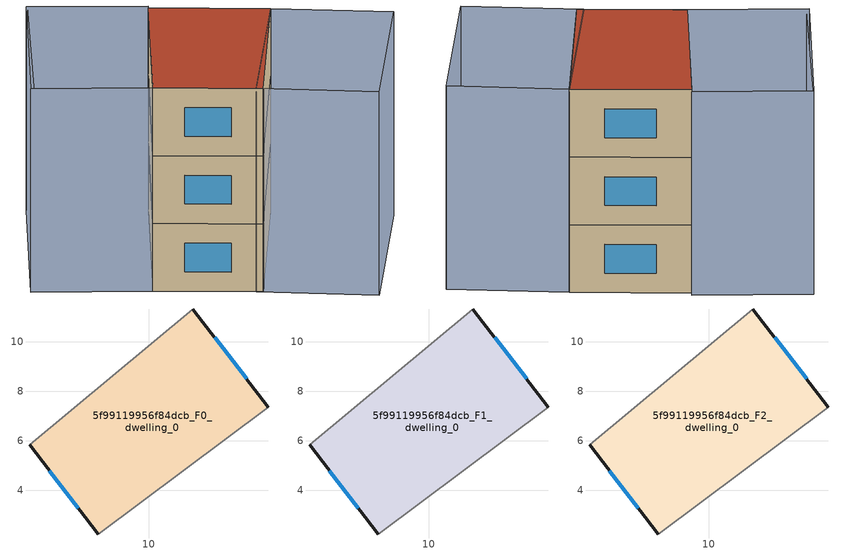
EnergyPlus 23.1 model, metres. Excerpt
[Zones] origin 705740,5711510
5f99119956f84dcb_F0_dwelling_0
 floor ground (EU_floor_Construction): 11.78,11.32 14.83,7.35 7.96,2.24 5.2,5.84 z0
 wall outside (EU_wall_Construction): 14.83,7.35 11.78,11.32 / 5.2,5.84 7.96,2.24 z0:3
 wall adiabatic (EU_wall_Construction): 7.96,2.24 14.83,7.35 / 11.78,11.32 5.2,5.84 z0:3
 window (EU_Window_Construction): 13.95,8.5 12.66,10.17 / 6,4.8 7.16,3.28 z0.87:2.13
5f99119956f84dcb_F1_dwelling_0
 floor to 5f99119956f84dcb_F0_dwelling_0 (EU_floor_Construction): 11.78,11.32 14.83,7.35 7.96,2.24 5.2,5.84 z3
 wall outside (EU_wall_Construction): 14.83,7.35 11.78,11.32 / 5.2,5.84 7.96,2.24 z3:6
 wall adiabatic (EU_wall_Construction): 7.96,2.24 14.83,7.35 / 11.78,11.32 5.2,5.84 z3:6
 window (EU_Window_Construction): 13.95,8.5 12.66,10.17 / 6,4.8 7.16,3.28 z3.87:5.13
5f99119956f84dcb_F2_dwelling_0
 floor to 5f99119956f84dcb_F1_dwelling_0 (EU_floor_Construction): 11.78,11.32 14.83,7.35 7.96,2.24 5.2,5.84 z6
 wall outside (EU_wall_Construction): 14.83,7.35 11.78,11.32 / 5.2,5.84 7.96,2.24 z6:9
 wall adiabatic (EU_wall_Construction): 7.96,2.24 14.83,7.35 / 11.78,11.32 5.2,5.84 z6:9
 window (EU_Window_Construction): 13.95,8.5 12.66,10.17 / 6,4.8 7.16,3.28 z6.87:8.13
 roof outside (EU_roof_Construction): 14.83,7.35 11.78,11.32 5.2,5.84 7.96,2.24 z9
shading: 8.77,15.27 2.25,9.72 / 14.83,7.35 17.7,3.19 / 17.7,3.19 10.66,-1.67 / 10.66,-1.67 7.79,2.49 / 7.79,2.49 14.83,7.35 / 11.93,11.44 5.2,5.84 / 5.2,5.84 2,9.68 / 2,9.68 8.73,15.28 / 8.73,15.28 11.93,11.44 z0:9
[Building]
EU S2 Campaign: North Axis=0; Terrain=City; Solar Distribution=FullExterior
[Site:Location]
London: Latitude=51.5; Longitude=-0.5; Time Zone=0; Elevation=25
[SizingPeriod:WeatherFileDays]
AnnualSizingPeriod: Begin Month=1; Begin Day of Month=1; End Month=12; End Day of Month=31; Day of Week for Start Day=Monday; Use Weather File Daylight Saving Period=No; Use Weather File Rain and Snow Indicators=No
[MATERIAL]
EU_InternalMass_Material: Roughness=MediumRough; Thickness=0.1; Conductivity=1; Density=1800; Specific Heat=900; Thermal Absorptance=0.9; Solar Absorptance=0.7; Visible Absorptance=0.7
[MATERIAL:NOMASS] Roughness=MediumRough; Thermal Absorptance=0.9; Solar Absorptance=0.7; Visible Absorptance=0.7
Name | Thermal Resistance
EU_wall_NoMass | 0.724719
EU_roof_NoMass | 2.98947
EU_floor_NoMass | 2.39157
[WINDOWMATERIAL:SIMPLEGLAZINGSYSTEM]
EU_Window_SimpleGlazing: UFactor=2.63425; Solar Heat Gain Coefficient=0.76; Visible Transmittance=0.76
[CONSTRUCTION]
EU_wall_Construction: EU_wall_NoMass
EU_roof_Construction: EU_roof_NoMass
EU_floor_Construction: EU_floor_NoMass
EU_Window_Construction: EU_Window_SimpleGlazing
EU_InternalMass_Construction: EU_InternalMass_Material
[ZONE] Type=1; Multiplier=1; Ceiling Height=autocalculate; Volume=122.418; Floor Area=autocalculate; Part of Total Floor Area=Yes
5f99119956f84dcb_F0_dwelling_0; 5f99119956f84dcb_F1_dwelling_0; 5f99119956f84dcb_F2_dwelling_0
[INTERNALMASS] Construction=EU_InternalMass_Construction; Surface Area=40.8063
Name | Zone or ZoneList
5f99119956f84dcb_F0_dwelling_0_EU_InternalMass | 5f99119956f84dcb_F0_dwelling_0
5f99119956f84dcb_F1_dwelling_0_EU_InternalMass | 5f99119956f84dcb_F1_dwelling_0
5f99119956f84dcb_F2_dwelling_0_EU_InternalMass | 5f99119956f84dcb_F2_dwelling_0
[OTHEREQUIPMENT] Fuel Type=Electricity; Design Level Calculation Method=Watts/Area; Power per Zone Floor Area=1; Fraction Latent=0; Fraction Radiant=0; Fraction Lost=0; Carbon Dioxide Generation Rate=0; EndUse Subcategory=EU_Step8_InternalGains
Name | Zone or ZoneList or Space or SpaceList | Schedule
EU_Step8_InternalGain_5f99119956f84dcb_F0_dwelling_0_f000 | 5f99119956f84dcb_F0_dwelling_0 | EU_Step8_GainSchedule_5f99119956f84dcb_F0_dwelling_0_f000
EU_Step8_InternalGain_5f99119956f84dcb_F1_dwelling_0_f000 | 5f99119956f84dcb_F1_dwelling_0 | EU_Step8_GainSchedule_5f99119956f84dcb_F1_dwelling_0_f000
EU_Step8_InternalGain_5f99119956f84dcb_F2_dwelling_0_f000 | 5f99119956f84dcb_F2_dwelling_0 | EU_Step8_GainSchedule_5f99119956f84dcb_F2_dwelling_0_f000
[ZONEVENTILATION:DESIGNFLOWRATE] Schedule=EU_AlwaysOn; Design Flow Rate Calculation Method=AirChanges/Hour; Air Changes per Hour=0.418135; Ventilation Type=Natural; Fan Pressure Rise=0; Fan Total Efficiency=1; Constant Term Coefficient=1; Temperature Term Coefficient=0; Velocity Term Coefficient=0; Velocity Squared Term Coefficient=0; Minimum Indoor Temperature=-100; Maximum Indoor Temperature=100; Delta Temperature=-100; Minimum Outdoor Temperature=-100; Maximum Outdoor Temperature=100; Maximum Wind Speed=40
Name | Zone or ZoneList or Space or SpaceList
EU_ConstantAir_5f99119956f84dcb_F0_dwelling_0 | 5f99119956f84dcb_F0_dwelling_0
EU_ConstantAir_5f99119956f84dcb_F1_dwelling_0 | 5f99119956f84dcb_F1_dwelling_0
EU_ConstantAir_5f99119956f84dcb_F2_dwelling_0 | 5f99119956f84dcb_F2_dwelling_0
[HVACTEMPLATE:THERMOSTAT] Constant Heating Setpoint=20; Constant Cooling Setpoint=50
EU_HeatOnly_5f99119956f84dcb_F0_dwelling_0; EU_HeatOnly_5f99119956f84dcb_F1_dwelling_0; EU_HeatOnly_5f99119956f84dcb_F2_dwelling_0
[HVACTEMPLATE:ZONE:IDEALLOADSAIRSYSTEM] System Availability Schedule=EU_AlwaysOn; Maximum Heating Supply Air Temperature=50; Minimum Cooling Supply Air Temperature=13; Maximum Heating Supply Air Humidity Ratio=0.0156; Minimum Cooling Supply Air Humidity Ratio=0.0077; Heating Limit=NoLimit; Cooling Limit=NoLimit; Heating Availability Schedule=EU_AlwaysOn; Cooling Availability Schedule=EU_CoolingOff; Dehumidification Control Type=ConstantSensibleHeatRatio; Cooling Sensible Heat Ratio=0.7; Dehumidification Setpoint=60; Humidification Control Type=None; Humidification Setpoint=30; Outdoor Air Method=None; Outdoor Air Flow Rate per Person=0.00944; Outdoor Air Flow Rate per Zone Floor Area=0; Outdoor Air Flow Rate per Zone=0; Demand Controlled Ventilation Type=None; Outdoor Air Economizer Type=NoEconomizer; Heat Recovery Type=None; Sensible Heat Recovery Effectiveness=0.7; Latent Heat Recovery Effectiveness=0.65
Name | Template Thermostat
5f99119956f84dcb_F0_dwelling_0 | EU_HeatOnly_5f99119956f84dcb_F0_dwelling_0
5f99119956f84dcb_F1_dwelling_0 | EU_HeatOnly_5f99119956f84dcb_F1_dwelling_0
5f99119956f84dcb_F2_dwelling_0 | EU_HeatOnly_5f99119956f84dcb_F2_dwelling_0
[SIZING:ZONE] Zone Cooling Design Supply Air Temperature Input Method=SupplyAirTemperature; Zone Cooling Design Supply Air Temperature=13; Zone Heating Design Supply Air Temperature Input Method=SupplyAirTemperature; Zone Heating Design Supply Air Temperature=50; Zone Cooling Design Supply Air Humidity Ratio=0.008; Zone Heating Design Supply Air Humidity Ratio=0.008; Cooling Design Air Flow Method=DesignDay; Cooling Design Air Flow Rate=0; Cooling Minimum Air Flow per Zone Floor Area=0.000762; Cooling Minimum Air Flow=0; Cooling Minimum Air Flow Fraction=0.2; Heating Design Air Flow Method=DesignDay; Heating Design Air Flow Rate=0; Heating Maximum Air Flow per Zone Floor Area=0.002032; Heating Maximum Air Flow=0.141576; Heating Maximum Air Flow Fraction=0.3; Account for Dedicated Outdoor Air System=No; Dedicated Outdoor Air System Control Strategy=NeutralSupplyAir; Dedicated Outdoor Air Low Setpoint Temperature for Design=autosize; Dedicated Outdoor Air High Setpoint Temperature for Design=autosize; Zone Load Sizing Method=Sensible Load Only No Latent Load; Zone Latent Cooling Design Supply Air Humidity Ratio Input Method=HumidityRatioDifference; Zone Cooling Design Supply Air Humidity Ratio Difference=0.005; Zone Latent Heating Design Supply Air Humidity Ratio Input Method=HumidityRatioDifference; Zone Humidification Design Supply Air Humidity Ratio Difference=0.005
5f99119956f84dcb_F0_dwelling_0; 5f99119956f84dcb_F1_dwelling_0; 5f99119956f84dcb_F2_dwelling_0
[SCHEDULE:CONSTANT]
Name | Hourly Value
EU_AlwaysOn | 1
EU_CoolingOff | 0
[SCHEDULE:FILE] Column Number=1; Rows to Skip at Top=0; Number of Hours of Data=8760; Column Separator=Comma; Interpolate to Timestep=No; Minutes per Item=60; Adjust Schedule for Daylight Savings=Yes
Name | File
EU_Step8_GainSchedule_5f99119956f84dcb_F0_dwelling_0_f000 | ../../schedules/5f99119956f84dcb/5f99119956f84dcb_F0_dwelling_0_f000_gain.csv
EU_Step8_GainSchedule_5f99119956f84dcb_F1_dwelling_0_f000 | ../../schedules/5f99119956f84dcb/5f99119956f84dcb_F1_dwelling_0_f000_gain.csv
EU_Step8_GainSchedule_5f99119956f84dcb_F2_dwelling_0_f000 | ../../schedules/5f99119956f84dcb/5f99119956f84dcb_F2_dwelling_0_f000_gain.csv
